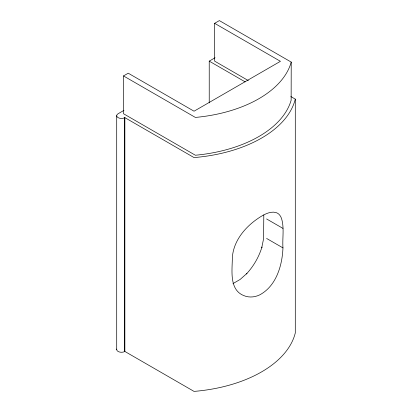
<?xml version="1.0" encoding="UTF-8"?>
<svg xmlns="http://www.w3.org/2000/svg" width="412" height="412" viewBox="0 0 412 412"><rect width="100%" height="100%" fill="white"/><g stroke="black" fill="none" stroke-linecap="round" stroke-linejoin="round"><path stroke-width="0.62" d="M282.962 247.89C282.277 265.446 276.287 286.036 259.714 294.874C254.827 297.284 248.838 297.799 243.786 295.589C228.851 289.713 232.337 269.886 232.342 257.629C233.547 239.078 247.844 223.927 263.33 215.115C267.192 213.133 271.812 211.227 276.158 212.613C278.857 213.375 280.582 215.914 281.504 218.412C284.46 227.918 282.246 238.131 282.962 247.89L266.605 238.445M291.222 62.094L290.702 63.834A115.504 66.682 0 0 1 288.467 69.407L287.782 70.782A115.504 66.682 0 0 1 198.393 117.132L195.376 117.43L123.507 75.937L123.507 113.738L195.376 155.231L195.952 155.18A115.504 66.682 0 0 0 291.135 100.224L291.222 62.094L219.354 20.6L214.631 23.329L214.631 61.131L248.364 80.608M123.507 75.937L128.235 73.207L194.042 111.204L280.438 61.321L214.631 23.329M123.971 110.354L118.11 113.738A4.774 2.755 0 0 0 117.976 117.559A4.774 2.755 0 0 0 124.584 117.781L124.857 117.636L194.042 157.58A119.32 68.892 0 0 0 291.438 109.216L292.149 107.795A119.32 68.892 0 0 0 295.291 99.122L290.836 96.552M209.229 102.882L209.229 61.131L215.09 57.747M116.771 349.077A4.774 2.755 0 0 0 119.15 351.91A4.774 2.755 0 0 0 124.584 351.601L124.857 351.457L194.042 391.4A119.32 68.892 0 0 0 295.291 332.947L295.291 99.122M232.955 283.605L240.083 279.491L246.963 273.388L246.428 273.954C253.545 266.307 258.896 257.042 261.955 247.056L261.733 247.803L263.577 238.79L263.809 214.987M209.229 61.131L245.176 81.885M266.605 218.957L282.962 228.403M124.857 117.636L124.857 351.457M124.584 117.781L124.584 351.601M116.709 115.684L116.709 349.51"/></g></svg>
